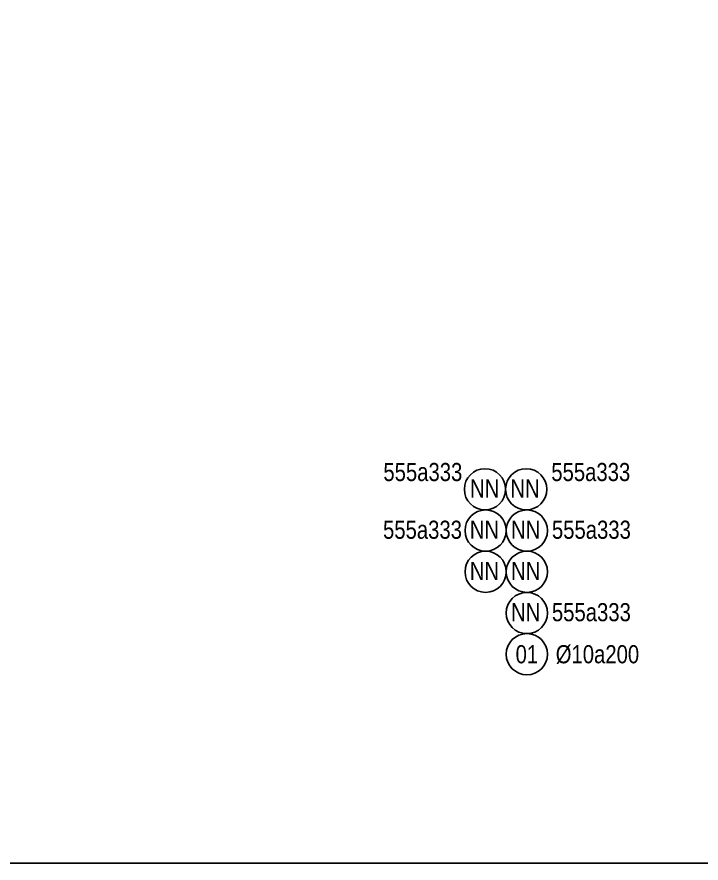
# Model space of a CAD drawing. Header units: millimetres. Extents: x -11122 to 59139, y 0 to 22878.
# Drawn here: x 2816 to 11111, y 0 to 10262 of the extents above; entities that cross this region are included whole.
import ezdxf
from ezdxf.enums import TextEntityAlignment as Align

# ---------------------------------------------------------------- set-up
doc = ezdxf.new("R2010")
doc.units = ezdxf.units.MM
doc.styles.add('Dce_Text', font='arial.ttf', dxfattribs={"width": 0.8})

# ---------------------------------------------------------------- blocks, each defined once
blk = doc.blocks.new('Dce_KhtMcThepTangCuongLoai2')
blk.add_circle((2.5, 0), 2.5)
at = {"style": 'Dce_Text', "width": 0.8}
blk.add_attdef('DKVAKC', text='', height=2.2, dxfattribs=at).set_placement((-0.37, -1), align=Align.RIGHT)
blk.add_attdef('SH', text='', height=2.2, dxfattribs=at).set_placement((2.36, -1), align=Align.CENTER)
blk = doc.blocks.new('Dce_KhtSHTPhai')
blk.add_circle((-2.5, 0), 2.5)
at = {"style": 'Dce_Text', "width": 0.8}
blk.add_attdef('SH', text='', height=2.2, dxfattribs=at).set_placement((-2.64, -1), align=Align.CENTER)
blk = doc.blocks.new('Dce_KhtSHTTrai')
blk.add_circle((2.5, 0), 2.5)
at = {"style": 'Dce_Text', "width": 0.8}
blk.add_attdef('SH', text='', height=2.2, dxfattribs=at).set_placement((2.36, -1), align=Align.CENTER)
blk = doc.blocks.new('Dce_KhtThepDai')
blk.add_circle((-5.3, -3.5), 2.5)
at = {"style": 'Dce_Text', "width": 0.8}
blk.add_attdef('SH', text='', height=2.2, dxfattribs=at).set_placement((-5.44, -4.5), align=Align.CENTER)
blk.add_attdef('DKVAKC', (-2.26, -4.5), '', height=2.2, dxfattribs=at)
blk = doc.blocks.new('Dce_KhtThepDai2')
blk.add_circle((-6.1, -3.5), 2.5)
at = {"style": 'Dce_Text', "width": 0.8}
blk.add_attdef('SH', text='', height=2.2, dxfattribs=at).set_placement((-6.24, -4.5), align=Align.CENTER)
blk.add_attdef('DKVAKC', (-3.06, -4.5), '', height=2.2, dxfattribs=at)
blk = doc.blocks.new('Dce_KhThepSan')
blk.add_circle((-2.5, -0.02), 2.5)
at = {"style": 'Dce_Text', "width": 0.8}
blk.add_attdef('SH', text='', height=2.2, dxfattribs=at).set_placement((-2.5, -0.02), align=Align.MIDDLE_CENTER)
blk.add_attdef('DKVAKC', text='', height=2.2, dxfattribs=at).set_placement((1, -0.02), align=Align.MIDDLE_LEFT)
blk = doc.blocks.new('Dce_KhtMcThepChu')
blk.add_circle((-2.5, 0), 2.5)
at = {"style": 'Dce_Text', "width": 0.8}
for tag, p in [('DKVAKC', (0.54, 1)), ('DKVAKC2', (2.24, -3.2))]:
    blk.add_attdef(tag, p, '', height=2.2, dxfattribs=at)
blk.add_attdef('SH', text='', height=2.2, dxfattribs=at).set_placement((-2.64, -1), align=Align.CENTER)
blk = doc.blocks.new('Dce_KhtMcThepTangCuong')
blk.add_circle((2.5, 0), 2.5)
at = {"style": 'Dce_Text', "width": 0.8}
for tag, p in [('DKVAKC', (-0.25, 1)), ('DKVAKC2', (-1.95, -3.2))]:
    blk.add_attdef(tag, text='', height=2.2, dxfattribs=at).set_placement(p, align=Align.RIGHT)
blk.add_attdef('SH', text='', height=2.2, dxfattribs=at).set_placement((2.47, -1), align=Align.CENTER)
blk = doc.blocks.new('Block_ALL')
blk.add_lwpolyline([(0, 20917), (41958.1, 20917), (41958.1, 0), (0, 0)], close=True)
at = {"xscale": 100, "yscale": 100, "zscale": 100}
for name, p, values in [('Dce_KhtMcThepTangCuong', (8241.2, 4532.6), {'SH': 'NN', 'DKVAKC': '555a333'}), ('Dce_KhtMcThepChu', (9241.2, 4532.6), {'DKVAKC': '555a333', 'SH': 'NN'}), ('Dce_KhtMcThepTangCuongLoai2', (8249, 4032.7), {'DKVAKC': '555a333', 'SH': 'NN'}), ('Dce_KhtThepDai', (9528.8, 4382.7), {'SH': 'NN', 'DKVAKC': '555a333'}), ('Dce_KhtSHTTrai', (8249, 3532.7), {'SH': 'NN'}), ('Dce_KhtSHTPhai', (9249, 3532.7), {'SH': 'NN'}), ('Dce_KhtThepDai2', (9608.8, 3382.7), {'DKVAKC': '555a333', 'SH': 'NN'}), ('Dce_KhThepSan', (9249, 2534.8), {'DKVAKC': '%%C10a200', 'SH': '01'})]:
    blk.add_blockref(name, p, dxfattribs=at).add_auto_attribs(values)

msp = doc.modelspace()

# ---------------------------------------------------------------- block references
msp.add_blockref('Block_ALL', (0, 0))

doc.saveas('drawing.dxf')
